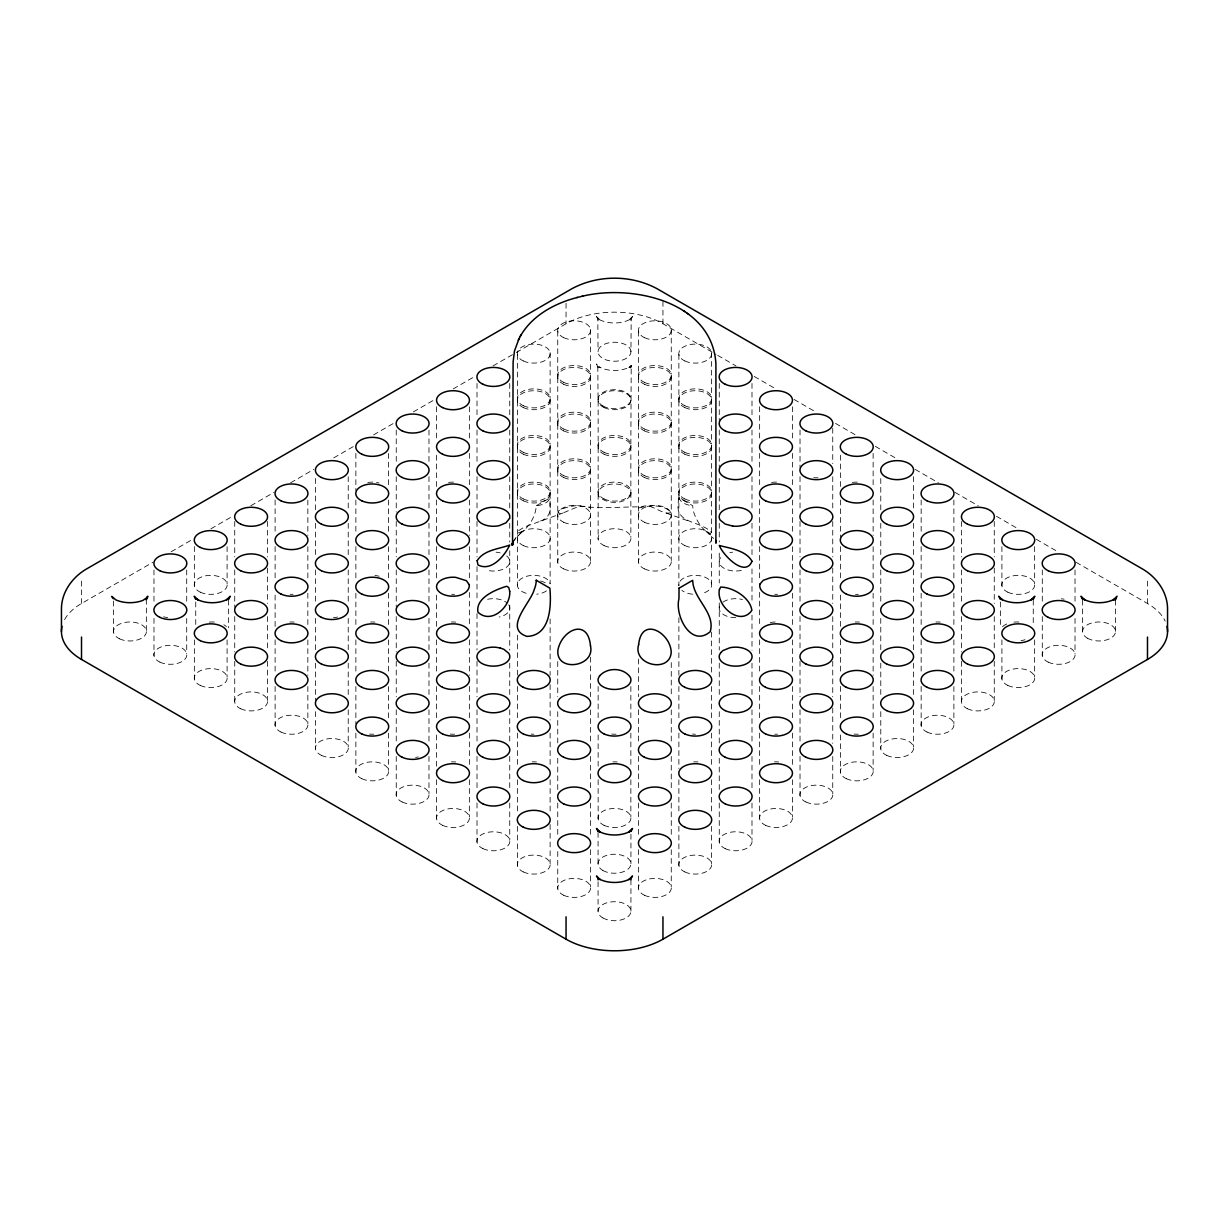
<?xml version="1.0" encoding="UTF-8"?>
<svg xmlns="http://www.w3.org/2000/svg" width="1229" height="1229" viewBox="0 0 1229 1229"><rect width="100%" height="100%" fill="white"/><g stroke="black" fill="none" stroke-linecap="round" stroke-linejoin="round"><path stroke-width="0.75" stroke-dasharray="5 3.75" d="M679.115 497.868C671.894 524.998 698.748 519.237 711.622 532.434L710.224 533.555C702.481 530.436 697.857 522.509 694.784 515.135A35.411 28.897 3.4 0 1 692.772 505.749L679.115 497.868L679.852 499.711A16.438 9.494 0 0 0 692.557 505.749L692.772 505.749M536.305 505.703L549.962 497.945A16.438 9.494 0 0 1 539.516 505.273L536.305 505.703C535.552 517.409 528.347 527.886 518.945 534.569L521.388 532.387L513.983 540.361M638.604 507.946C649.05 505.38 663.168 503.813 671.249 512.416C662.938 516.41 651.723 502.185 641.492 506.855C622.504 506.671 601.319 509.036 581.809 506.256C578.736 503.276 549.271 510.619 560.747 513.645C570.394 510.911 580.165 502.769 590.488 507.946M513.661 541.006L516.011 537.396M522.986 531.251L517.378 533.202L518.776 530.575L524.184 527.087L562.805 513.107M64.615 619.585A68.517 39.558 0 0 1 81.513 603.5L152.872 562.314M171.123 551.775L192.692 539.316M210.942 528.777L232.527 516.318M250.777 505.78L274.006 492.368M290.597 482.797L313.825 469.386M333.735 457.879L353.645 446.388M373.57 434.897L393.48 423.391M413.39 411.899L434.958 399.44M453.209 388.902L474.778 376.458M493.029 365.919L514.613 353.46M516.272 352.508L566.047 323.765A68.517 39.558 0 0 1 662.953 323.765L716.046 354.413M540.56 520.973C547.151 519.237 551.222 512.677 550.039 505.995A35.411 0.983 -88.9 0 1 549.977 497.822M666.179 513.092L688.547 521.019M717.705 355.381L735.971 365.919M754.222 376.458L775.791 388.902M794.042 399.44L815.61 411.899M835.52 423.391L855.43 434.897M875.355 446.388L895.265 457.879M915.175 469.386L938.403 482.797M954.994 492.368L978.223 505.78M996.473 516.318L1018.058 528.777M1036.308 539.316L1057.877 551.775M1076.128 562.314L1147.487 603.5A68.517 39.558 0 0 1 1165.215 621.229M705.922 531.235L713.573 538.44M1147.487 581.117L1147.487 603.5M1115.471 600.136L1115.471 631.476M1082.58 600.136L1082.58 631.476M1075.022 569.949L1075.022 601.657M1075.022 618.433L1075.022 653.874M1042.284 569.918L1042.284 603.485M1042.284 616.543L1042.284 655.702M1034.649 546.644L1034.649 583.929M1034.649 639.879L1034.649 677.179M1033.251 600.136L1033.251 625.945M1001.912 546.598L1001.912 585.772M1001.912 639.848L1001.912 679.007M1000.36 601.98L1000.36 627.789M994.261 521.465L994.261 556.891M994.261 568.09L994.261 603.516M994.261 616.574L994.261 650.141M994.261 661.325L994.261 700.499M961.524 521.434L961.524 556.86M961.524 569.918L961.524 603.485M961.524 616.543L961.524 651.969M961.524 661.294L961.524 702.327M953.888 500.019L953.888 533.586M953.888 546.644L953.888 578.337M953.888 593.254L953.888 626.836M953.888 639.879L953.888 673.446M953.888 686.504L953.888 723.804M921.151 499.973L921.151 533.555M921.151 546.598L921.151 578.306M921.151 593.223L921.151 626.79M921.151 639.848L921.151 673.415M921.151 686.473L921.151 725.632M913.516 476.698L913.516 510.265M913.516 523.324L913.516 556.891M913.516 569.949L913.516 601.657M913.516 618.433L913.516 650.141M913.516 663.199L913.516 696.766M913.516 709.824L913.516 747.109M880.778 478.527L880.778 510.235M880.778 523.293L880.778 556.86M880.778 569.918L880.778 603.485M880.778 618.402L880.778 650.11M880.778 663.168L880.778 696.735M880.778 711.652L880.778 748.953M873.128 453.393L873.128 486.961M873.128 500.019L873.128 535.445M873.128 546.644L873.128 580.211M873.128 593.254L873.128 626.836M873.128 639.879L873.128 675.32M873.128 686.504L873.128 720.071M873.128 733.129L873.128 770.429M840.39 455.222L840.39 486.93M840.39 499.973L840.39 537.273M840.39 546.598L840.39 578.306M840.39 595.097L840.39 626.79M840.39 639.848L840.39 673.415M840.39 686.473L840.39 720.04M840.39 734.957L840.39 772.258M832.755 428.214L832.755 463.64M832.755 476.698L832.755 510.265M832.755 521.465L832.755 556.891M832.755 568.09L832.755 603.516M832.755 616.574L832.755 650.141M832.755 661.325L832.755 696.766M832.755 707.95L832.755 743.391M832.755 756.434L832.755 793.734M800.018 430.042L800.018 467.343M800.018 476.668L800.018 510.235M800.018 521.434L800.018 556.86M800.018 569.918L800.018 603.485M800.018 616.543L800.018 650.11M800.018 661.294L800.018 696.735M800.018 709.778L800.018 743.361M800.018 756.403L800.018 795.578M792.382 406.768L792.382 438.476M792.382 453.393L792.382 485.102M792.382 500.019L792.382 533.586M792.382 546.644L792.382 578.337M792.382 593.254L792.382 626.836M792.382 639.879L792.382 673.446M792.382 686.504L792.382 718.212M792.382 733.129L792.382 766.696M792.382 779.754L792.382 817.055M759.645 406.738L759.645 438.43M759.645 453.363L759.645 486.93M759.645 499.973L759.645 533.555M759.645 546.598L759.645 578.306M759.645 592.378L759.645 626.682M759.645 639.848L759.645 673.415M759.645 686.473L759.645 720.04M759.645 733.098L759.645 766.666M759.645 779.724L759.645 818.883M751.994 383.448L751.994 417.03M751.994 430.073L751.994 463.64M751.994 476.698L751.994 510.265M751.994 523.324L751.994 556.891M751.994 568.935L751.994 601.503M751.994 615.114L751.994 650.187M751.994 663.199L751.994 696.766M751.994 709.824L751.994 743.391M751.994 756.434L751.994 790.017M751.994 803.059L751.994 840.359M719.257 383.417L719.257 420.717M719.257 430.042L719.257 467.343M719.257 478.527L719.257 510.235M719.257 523.293L719.257 541.943M719.257 553.127L719.257 582.961M719.257 602.932L719.257 650.049M719.257 663.168L719.257 696.735M719.257 711.652L719.257 743.361M719.257 758.278L719.257 789.97M719.257 803.029L719.257 842.188M711.622 352.677L711.622 397.443M711.622 399.302L711.622 444.068M711.622 445.927L711.622 490.694M711.622 492.552L711.622 583.929M711.622 632.121L711.622 675.305M711.622 686.504L711.622 720.071M711.622 733.129L711.622 766.696M711.622 779.754L711.622 813.321M711.622 826.38L711.622 863.68M678.884 354.52L678.884 399.271M678.884 401.146L678.884 445.897M678.884 447.755L678.884 492.522M678.884 494.381L678.884 585.772A16.438 9.494 0 0 1 692.25 575.51A16.438 9.494 0 0 1 711.099 582.316A16.438 9.494 0 0 1 701.022 593.745M678.884 617.788L678.884 675.182M678.884 686.473L678.884 720.04M678.884 733.098L678.884 768.524M678.884 779.724L678.884 813.291M678.884 826.349L678.884 865.508M671.249 329.372L671.249 374.138M671.249 375.997L671.249 420.748M671.249 422.622L671.249 467.373M671.249 469.248L671.249 560.624M671.249 662.615L671.249 696.705M671.249 709.824L671.249 741.517M671.249 756.434L671.249 790.017M671.249 803.059L671.249 836.626M671.249 849.685L671.249 886.985M662.953 301.382L662.953 323.765M638.512 331.2L638.512 375.966M638.512 377.825L638.512 422.592M638.512 424.451L638.512 469.217M638.512 471.076L638.512 562.452M638.512 659.036L638.512 696.674M638.512 709.778L638.512 743.361M638.512 756.403L638.512 789.97M638.512 803.029L638.512 836.596M638.512 849.654L638.512 888.813M630.938 351.74A16.438 9.494 0 0 0 606.281 343.505A16.438 9.494 0 0 0 606.281 359.959A16.438 9.494 0 0 0 630.938 351.74L631.199 318.065L630.631 320.569L632.536 316.483L628.879 320.078L630.323 319.248C621.352 324.226 607.648 324.226 598.677 319.248L600.121 320.078L596.464 316.483L598.369 320.569L597.801 318.065L598.062 351.74M630.861 444.068L631.199 365.551L630.631 368.039L632.536 363.953L628.879 367.548L630.323 366.718C621.352 371.711 607.648 371.711 598.677 366.718L600.121 367.548L596.464 363.953L598.369 368.039L597.801 365.551L598.062 399.21M630.861 445.927L630.861 490.694M630.861 492.552L630.861 537.319M630.861 686.504L630.861 718.212M630.861 733.129L630.861 766.696M630.861 779.754L630.861 817.055M630.938 834.245L630.938 863.741M630.938 879.887L630.938 911.211M598.139 401.146L598.139 445.897M598.139 447.755L598.139 492.522M598.139 494.381L598.139 539.147M598.139 686.473L598.139 720.04M598.139 734.957L598.139 766.666M598.139 779.724L598.139 818.883M598.062 832.417L598.062 863.741M598.062 881.731L598.062 911.211M590.488 329.372L590.488 374.138M590.488 375.997L590.488 420.748M590.488 422.622L590.488 467.373M590.488 469.248L590.488 560.624M590.488 657.162L590.488 696.72M590.488 709.824L590.488 743.391M590.488 756.434L590.488 790.017M590.488 803.059L590.488 836.626M590.488 849.685L590.488 886.985M566.047 303.24L566.047 323.765M557.751 331.2L557.751 375.966M557.751 377.825L557.751 422.592M557.751 424.451L557.751 469.217M557.751 471.076L557.751 562.452M557.751 661.525L557.751 696.766M557.751 711.652L557.751 743.361M557.751 758.278L557.751 789.97M557.751 803.029L557.751 836.596M557.751 851.513L557.751 888.813M550.116 352.677L550.116 397.443M550.116 399.302L550.116 444.068M550.116 445.927L550.116 490.694M550.116 492.552L550.116 583.929A16.438 9.494 0 0 0 534.062 575.356A16.438 9.494 0 0 0 517.455 583.56A16.438 9.494 0 0 0 529.638 594.053M550.116 618.909L550.116 675.305M550.116 684.645L550.116 720.071M550.116 733.129L550.116 766.696M550.116 779.754L550.116 813.321M550.116 824.505L550.116 863.68M517.378 354.52L517.378 399.271M517.378 401.146L517.378 445.897M517.378 447.755L517.378 492.522M517.378 494.381L517.378 585.772M517.378 635.132L517.378 677.102M517.378 686.473L517.378 720.04M517.378 733.098L517.378 766.666M517.378 779.724L517.378 813.291M517.378 826.349L517.378 865.508M509.743 383.448L509.743 417.03M509.743 430.073L509.743 461.781M509.743 476.698L509.743 510.265M509.743 523.324L509.743 541.974M509.743 550.715L509.743 584.635M509.743 605.375L509.743 650.141M509.743 663.199L509.743 696.766M509.743 709.824L509.743 741.517M509.743 756.434L509.743 790.017M509.743 803.059L509.743 840.359M477.006 383.417L477.006 416.984M477.006 430.042L477.006 463.61M477.006 476.668L477.006 510.235M477.006 521.434L477.006 556.86M477.006 566.63L477.006 599.86M477.006 613.563L477.006 649.957M477.006 661.294L477.006 696.735M477.006 709.778L477.006 743.361M477.006 756.403L477.006 789.97M477.006 803.029L477.006 842.188M469.355 406.768L469.355 440.335M469.355 453.393L469.355 486.961M469.355 500.019L469.355 535.445M469.355 546.644L469.355 578.337M469.355 592.455L469.355 626.744M469.355 639.879L469.355 675.32M469.355 686.504L469.355 720.071M469.355 733.129L469.355 766.696M469.355 779.754L469.355 817.055M436.618 406.738L436.618 438.43M436.618 455.222L436.618 486.93M436.618 499.973L436.618 533.555M436.618 546.598L436.618 578.306M436.618 595.097L436.618 626.79M436.618 639.848L436.618 673.415M436.618 686.473L436.618 720.04M436.618 734.957L436.618 770.399M436.618 779.724L436.618 818.883M428.982 430.073L428.982 463.64M428.982 476.698L428.982 510.265M428.982 523.324L428.982 556.891M428.982 569.949L428.982 603.516M428.982 618.433L428.982 650.141M428.982 663.199L428.982 696.766M428.982 709.824L428.982 743.391M428.982 756.434L428.982 793.734M396.245 430.042L396.245 463.61M396.245 476.668L396.245 512.109M396.245 521.434L396.245 556.86M396.245 569.918L396.245 607.218M396.245 616.543L396.245 651.969M396.245 661.294L396.245 696.735M396.245 709.778L396.245 743.361M396.245 756.403L396.245 795.578M388.61 453.393L388.61 485.102M388.61 500.019L388.61 533.586M388.61 546.644L388.61 578.337M388.61 593.254L388.61 626.836M388.61 639.879L388.61 673.446M388.61 686.504L388.61 718.212M388.61 733.129L388.61 770.429M355.872 453.363L355.872 490.663M355.872 499.973L355.872 533.555M355.872 546.598L355.872 578.306M355.872 593.223L355.872 626.79M355.872 639.848L355.872 673.415M355.872 686.473L355.872 723.773M355.872 733.098L355.872 772.258M348.222 476.698L348.222 510.265M348.222 523.324L348.222 556.891M348.222 569.949L348.222 601.657M348.222 618.433L348.222 650.141M348.222 663.199L348.222 696.766M348.222 709.824L348.222 747.109M315.484 478.527L315.484 510.235M315.484 523.293L315.484 556.86M315.484 569.918L315.484 603.485M315.484 618.402L315.484 650.11M315.484 663.168L315.484 700.453M315.484 711.652L315.484 748.953M307.849 500.019L307.849 535.445M307.849 546.644L307.849 580.211M307.849 593.254L307.849 626.836M307.849 639.879L307.849 675.32M307.849 686.504L307.849 723.804M275.112 499.973L275.112 533.555M275.112 546.598L275.112 578.306M275.112 595.097L275.112 626.79M275.112 639.848L275.112 673.415M275.112 686.473L275.112 725.632M267.476 521.465L267.476 556.891M267.476 568.09L267.476 603.516M267.476 616.574L267.476 650.141M267.476 661.325L267.476 700.499M234.739 521.434L234.739 556.86M234.739 569.918L234.739 607.218M234.739 616.543L234.739 651.969M234.739 661.294L234.739 702.327M228.64 600.136L228.64 627.789M227.088 546.644L227.088 583.929M227.088 639.879L227.088 677.179M195.749 601.98L195.749 625.945M194.351 546.598L194.351 585.772M194.351 639.848L194.351 679.007M186.716 569.949L186.716 603.516M186.716 618.433L186.716 653.874M153.978 569.918L153.978 603.485M153.978 618.402L153.978 655.702M146.343 599.23L146.343 630.554M113.606 601.058L113.606 632.397M81.513 581.117L81.513 603.5M1025.017 639.694A16.438 9.494 0 0 1 1021.053 640.647M1002.557 626.729A16.438 9.494 0 0 1 1008.579 623.257M1013.94 622.12A16.438 9.494 0 0 1 1019.655 622.12M209.345 622.12A16.438 9.494 0 0 1 215.06 622.12M223.832 624.762A16.438 9.494 0 0 1 226.443 626.729M540.56 580.979A16.438 9.494 0 0 1 547.135 584.113M735.787 617.665A16.438 9.494 0 0 1 720.67 604.238M722.929 602.133A16.438 9.494 0 0 1 742.439 599.522M777.588 734.174A16.438 9.494 0 0 1 774.731 734.189M693.663 761.888A16.438 9.494 0 0 1 697.964 761.98M855.184 622.028A16.438 9.494 0 0 1 859.47 622.104M612.918 761.888A16.438 9.494 0 0 1 617.204 761.98M858.349 734.174A16.438 9.494 0 0 1 854.063 734.082M454.576 734.174A16.438 9.494 0 0 1 450.29 734.082M695.414 734.22A16.438 9.494 0 0 1 692.557 734.082M817.976 477.743A16.438 9.494 0 0 1 813.675 477.666M771.597 482.459A16.438 9.494 0 0 1 778.71 482.244M774.424 761.888A16.438 9.494 0 0 1 778.71 761.98M289.89 622.028A16.438 9.494 0 0 1 294.192 622.104M337.622 617.05A16.438 9.494 0 0 1 333.443 617.619M533.908 734.22A16.438 9.494 0 0 1 531.036 734.082M451.412 761.888A16.438 9.494 0 0 1 455.698 761.98M770.245 622.581A16.438 9.494 0 0 1 778.71 622.104M373.816 734.174A16.438 9.494 0 0 1 369.53 734.082M616.082 734.174A16.438 9.494 0 0 1 611.796 734.082M532.157 761.888A16.438 9.494 0 0 1 536.443 761.98M508.775 604.837A16.438 9.494 0 0 1 499.143 617.05M487.606 599.276A16.438 9.494 0 0 1 506.747 602.64M451.412 622.028A16.438 9.494 0 0 1 455.698 622.104M852.358 482.459A16.438 9.494 0 0 1 859.47 482.244M741.394 570.425A16.438 9.494 0 0 1 723.604 568.013A16.438 9.494 0 0 1 720.67 557.613M729.857 552.651A16.438 9.494 0 0 1 732.622 552.205M506.747 556.015A16.438 9.494 0 0 1 506.071 567.568A16.438 9.494 0 0 1 486.561 570.179M496.07 552.174A16.438 9.494 0 0 1 500.172 552.896M454.576 594.298A16.438 9.494 0 0 1 451.704 594.314M692.557 594.221A16.438 9.494 0 0 1 681.865 590.366M546.444 590.888A16.438 9.494 0 0 1 536.75 594.191M418.382 756.926A16.438 9.494 0 0 1 415.617 757.371M374.937 575.479A16.438 9.494 0 0 1 379.039 576.217M367.824 482.459A16.438 9.494 0 0 1 379.039 482.966M777.588 594.298A16.438 9.494 0 0 1 774.731 594.314M935.93 622.028A16.438 9.494 0 0 1 940.216 622.104M167.651 617.526A16.438 9.494 0 0 1 163.534 616.804M370.651 622.028A16.438 9.494 0 0 1 374.937 622.104M293.07 594.298A16.438 9.494 0 0 1 290.198 594.314M858.349 594.298A16.438 9.494 0 0 1 855.476 594.314M448.585 482.459A16.438 9.494 0 0 1 455.698 482.244M1061.349 598.8A16.438 9.494 0 0 1 1064.13 599.214M630.723 495.026C624.547 504.889 607.049 504.136 599.107 496.793A16.438 9.494 0 0 1 612.918 484.026A16.438 9.494 0 0 1 630.723 495.026M602.871 405.923A16.438 9.494 0 0 0 630.385 401.668A16.438 9.494 0 0 0 610.245 390.039A16.438 9.494 0 0 0 602.871 405.923M119.52 638.803A16.438 9.494 0 0 0 146.19 633.043A16.438 9.494 0 0 0 124.206 622.581A16.438 9.494 0 0 0 119.52 638.803M1087.404 638.189A16.438 9.494 0 0 0 1114.918 633.934A16.438 9.494 0 0 0 1094.778 622.304A16.438 9.494 0 0 0 1087.404 638.189M602.871 917.925A16.438 9.494 0 0 0 630.385 913.669A16.438 9.494 0 0 0 610.245 902.04A16.438 9.494 0 0 0 602.871 917.925M602.871 870.455A16.438 9.494 0 0 0 630.385 866.199A16.438 9.494 0 0 0 610.245 854.57A16.438 9.494 0 0 0 602.871 870.455M1007.826 685.429A16.438 9.494 0 0 0 1034.495 679.652A16.438 9.494 0 0 0 1012.496 669.206A16.438 9.494 0 0 0 1007.826 685.429M442.532 825.304A16.438 9.494 0 0 0 469.217 819.528A16.438 9.494 0 0 0 447.218 809.081A16.438 9.494 0 0 0 442.532 825.304M967.438 708.734A16.438 9.494 0 0 0 994.123 702.973A16.438 9.494 0 0 0 972.124 692.511A16.438 9.494 0 0 0 967.438 708.734M1048.199 662.124A16.438 9.494 0 0 0 1074.868 656.347A16.438 9.494 0 0 0 1052.884 645.901A16.438 9.494 0 0 0 1048.199 662.124M886.693 755.359A16.438 9.494 0 0 0 913.362 749.598A16.438 9.494 0 0 0 891.378 739.136A16.438 9.494 0 0 0 886.693 755.359M523.293 871.914A16.438 9.494 0 0 0 549.962 866.153A16.438 9.494 0 0 0 527.978 855.707A16.438 9.494 0 0 0 523.293 871.914M684.799 545.553A16.438 9.494 0 0 0 711.483 539.792A16.438 9.494 0 0 0 689.484 529.33A16.438 9.494 0 0 0 684.799 545.553M765.559 825.304A16.438 9.494 0 0 0 792.229 819.528A16.438 9.494 0 0 0 770.245 809.081A16.438 9.494 0 0 0 765.559 825.304M725.187 848.609A16.438 9.494 0 0 0 751.856 842.833A16.438 9.494 0 0 0 729.857 832.386A16.438 9.494 0 0 0 725.187 848.609M684.799 871.914A16.438 9.494 0 0 0 711.483 866.153A16.438 9.494 0 0 0 689.484 855.707A16.438 9.494 0 0 0 684.799 871.914M563.665 568.873A16.438 9.494 0 0 0 590.35 563.097A16.438 9.494 0 0 0 568.351 552.651A16.438 9.494 0 0 0 563.665 568.873M523.293 405.693A16.438 9.494 0 0 0 549.962 399.917A16.438 9.494 0 0 0 527.978 389.47A16.438 9.494 0 0 0 523.293 405.693M563.665 475.623A16.438 9.494 0 0 0 590.35 469.862A16.438 9.494 0 0 0 568.351 459.4A16.438 9.494 0 0 0 563.665 475.623M644.426 428.998A16.438 9.494 0 0 0 671.095 423.237A16.438 9.494 0 0 0 649.112 412.775A16.438 9.494 0 0 0 644.426 428.998M684.799 498.928A16.438 9.494 0 0 0 711.483 493.167A16.438 9.494 0 0 0 689.484 482.72A16.438 9.494 0 0 0 684.799 498.928M482.92 848.609A16.438 9.494 0 0 0 509.589 842.833A16.438 9.494 0 0 0 487.606 832.386A16.438 9.494 0 0 0 482.92 848.609M644.426 568.873A16.438 9.494 0 0 0 671.095 563.097A16.438 9.494 0 0 0 649.112 552.651A16.438 9.494 0 0 0 644.426 568.873M361.787 778.679A16.438 9.494 0 0 0 388.456 772.903A16.438 9.494 0 0 0 366.472 762.456A16.438 9.494 0 0 0 361.787 778.679M523.293 498.928A16.438 9.494 0 0 0 549.962 493.167A16.438 9.494 0 0 0 527.978 482.72A16.438 9.494 0 0 0 523.293 498.928M604.053 452.318A16.438 9.494 0 0 0 630.723 446.542A16.438 9.494 0 0 0 608.724 436.095A16.438 9.494 0 0 0 604.053 452.318M684.799 405.693A16.438 9.494 0 0 0 711.483 399.917A16.438 9.494 0 0 0 689.484 389.47A16.438 9.494 0 0 0 684.799 405.693M523.293 545.553A16.438 9.494 0 0 0 549.962 539.792A16.438 9.494 0 0 0 527.978 529.33A16.438 9.494 0 0 0 523.293 545.553M159.893 662.124A16.438 9.494 0 0 0 186.578 656.347A16.438 9.494 0 0 0 164.578 645.901A16.438 9.494 0 0 0 159.893 662.124M563.665 428.998A16.438 9.494 0 0 0 590.35 423.237A16.438 9.494 0 0 0 568.351 412.775A16.438 9.494 0 0 0 563.665 428.998M644.426 382.373A16.438 9.494 0 0 0 671.095 376.612A16.438 9.494 0 0 0 649.112 366.15A16.438 9.494 0 0 0 644.426 382.373M604.053 498.928A16.438 9.494 0 0 0 630.723 493.167A16.438 9.494 0 0 0 608.724 482.72A16.438 9.494 0 0 0 604.053 498.928M684.799 452.318A16.438 9.494 0 0 0 711.483 446.542A16.438 9.494 0 0 0 689.484 436.095A16.438 9.494 0 0 0 684.799 452.318M402.16 801.984A16.438 9.494 0 0 0 428.829 796.223A16.438 9.494 0 0 0 406.845 785.761A16.438 9.494 0 0 0 402.16 801.984M644.426 895.234A16.438 9.494 0 0 0 671.095 889.458A16.438 9.494 0 0 0 649.112 879.012A16.438 9.494 0 0 0 644.426 895.234M240.654 708.734A16.438 9.494 0 0 0 267.323 702.973A16.438 9.494 0 0 0 245.339 692.511A16.438 9.494 0 0 0 240.654 708.734M644.426 475.623A16.438 9.494 0 0 0 671.095 469.862A16.438 9.494 0 0 0 649.112 459.4A16.438 9.494 0 0 0 644.426 475.623M523.293 452.318A16.438 9.494 0 0 0 549.962 446.542A16.438 9.494 0 0 0 527.978 436.095A16.438 9.494 0 0 0 523.293 452.318M563.665 382.373A16.438 9.494 0 0 0 590.35 376.612A16.438 9.494 0 0 0 568.351 366.15A16.438 9.494 0 0 0 563.665 382.373M200.281 685.429A16.438 9.494 0 0 0 226.95 679.652A16.438 9.494 0 0 0 204.951 669.206A16.438 9.494 0 0 0 200.281 685.429M1007.826 592.178A16.438 9.494 0 0 0 1034.495 586.417A16.438 9.494 0 0 0 1012.496 575.955A16.438 9.494 0 0 0 1007.826 592.178M846.305 778.679A16.438 9.494 0 0 0 872.989 772.903A16.438 9.494 0 0 0 850.99 762.456A16.438 9.494 0 0 0 846.305 778.679M805.932 801.984A16.438 9.494 0 0 0 832.601 796.223A16.438 9.494 0 0 0 810.618 785.761A16.438 9.494 0 0 0 805.932 801.984M563.665 522.248A16.438 9.494 0 0 0 590.35 516.472A16.438 9.494 0 0 0 568.351 506.025A16.438 9.494 0 0 0 563.665 522.248M281.026 732.054A16.438 9.494 0 0 0 307.711 726.278A16.438 9.494 0 0 0 285.712 715.831A16.438 9.494 0 0 0 281.026 732.054M200.281 592.178A16.438 9.494 0 0 0 226.95 586.417A16.438 9.494 0 0 0 204.951 575.955A16.438 9.494 0 0 0 200.281 592.178M604.053 545.553A16.438 9.494 0 0 0 630.723 539.792A16.438 9.494 0 0 0 608.724 529.33A16.438 9.494 0 0 0 604.053 545.553M321.399 755.359A16.438 9.494 0 0 0 348.084 749.598A16.438 9.494 0 0 0 326.084 739.136A16.438 9.494 0 0 0 321.399 755.359M684.799 454.177A16.438 9.494 0 0 0 711.483 448.401A16.438 9.494 0 0 0 689.484 437.954A16.438 9.494 0 0 0 684.799 454.177M644.426 477.482A16.438 9.494 0 0 0 671.095 471.721A16.438 9.494 0 0 0 649.112 461.259A16.438 9.494 0 0 0 644.426 477.482M563.665 477.482A16.438 9.494 0 0 0 590.35 471.721A16.438 9.494 0 0 0 568.351 461.259A16.438 9.494 0 0 0 563.665 477.482M523.293 360.927A16.438 9.494 0 0 0 549.962 355.166A16.438 9.494 0 0 0 527.978 344.704A16.438 9.494 0 0 0 523.293 360.927M523.293 454.177A16.438 9.494 0 0 0 549.962 448.401A16.438 9.494 0 0 0 527.978 437.954A16.438 9.494 0 0 0 523.293 454.177M684.799 500.802A16.438 9.494 0 0 0 711.483 495.026A16.438 9.494 0 0 0 689.484 484.579A16.438 9.494 0 0 0 684.799 500.802M644.426 337.622A16.438 9.494 0 0 0 671.095 331.845A16.438 9.494 0 0 0 649.112 321.399A16.438 9.494 0 0 0 644.426 337.622M604.053 407.552A16.438 9.494 0 0 0 630.723 401.791A16.438 9.494 0 0 0 608.724 391.329A16.438 9.494 0 0 0 604.053 407.552M684.799 360.927A16.438 9.494 0 0 0 711.483 355.166A16.438 9.494 0 0 0 689.484 344.704A16.438 9.494 0 0 0 684.799 360.927M563.665 430.872A16.438 9.494 0 0 0 590.35 425.096A16.438 9.494 0 0 0 568.351 414.649A16.438 9.494 0 0 0 563.665 430.872M523.293 500.802A16.438 9.494 0 0 0 549.962 495.026A16.438 9.494 0 0 0 527.978 484.579A16.438 9.494 0 0 0 523.293 500.802M604.053 454.177A16.438 9.494 0 0 0 630.723 448.401A16.438 9.494 0 0 0 608.724 437.954A16.438 9.494 0 0 0 604.053 454.177M684.799 407.552A16.438 9.494 0 0 0 711.483 401.791A16.438 9.494 0 0 0 689.484 391.329A16.438 9.494 0 0 0 684.799 407.552M644.426 430.872A16.438 9.494 0 0 0 671.095 425.096A16.438 9.494 0 0 0 649.112 414.649A16.438 9.494 0 0 0 644.426 430.872M523.293 407.552A16.438 9.494 0 0 0 549.962 401.791A16.438 9.494 0 0 0 527.978 391.329A16.438 9.494 0 0 0 523.293 407.552M563.665 337.622A16.438 9.494 0 0 0 590.35 331.845A16.438 9.494 0 0 0 568.351 321.399A16.438 9.494 0 0 0 563.665 337.622M563.665 384.247A16.438 9.494 0 0 0 590.35 378.471A16.438 9.494 0 0 0 568.351 368.024A16.438 9.494 0 0 0 563.665 384.247M644.426 384.247A16.438 9.494 0 0 0 671.095 378.471A16.438 9.494 0 0 0 649.112 368.024A16.438 9.494 0 0 0 644.426 384.247M927.065 732.054A16.438 9.494 0 0 0 953.735 726.278A16.438 9.494 0 0 0 931.751 715.831A16.438 9.494 0 0 0 927.065 732.054M604.053 825.304A16.438 9.494 0 0 0 630.723 819.528A16.438 9.494 0 0 0 608.724 809.081A16.438 9.494 0 0 0 604.053 825.304M644.426 522.248A16.438 9.494 0 0 0 671.095 516.472A16.438 9.494 0 0 0 649.112 506.025A16.438 9.494 0 0 0 644.426 522.248M563.665 895.234A16.438 9.494 0 0 0 590.35 889.458A16.438 9.494 0 0 0 568.351 879.012A16.438 9.494 0 0 0 563.665 895.234"/><path stroke-width="1.5" d="M146.343 599.23L146.405 598.047M630.938 879.887L631.015 878.72M679.022 588.199L692.695 580.303C692.956 599.03 715.785 612.549 710.224 631.675C691.19 648.021 674.598 615.867 678.961 598.707A35.411 0.983 -88.9 0 0 679.022 588.199L679.038 588.061M228.702 598.969L228.901 597.816M631.015 831.234L631.199 830.082M1033.312 598.969L1033.497 597.816M1115.533 598.969L1115.732 597.816L1115.149 600.305L1117.053 596.219L1113.397 599.813L1114.841 598.984C1105.885 603.977 1092.166 603.977 1083.21 598.984L1084.654 599.813L1080.998 596.219L1082.595 599.214M513.261 541.467L512.232 545.2L513.338 541.513L512.554 545.154L513.092 362.063L514.49 350.88L519.13 338.467M146.435 599.399L147.726 596.173L145.852 599.721M228.625 599.214L230.238 596.219L226.566 599.813L228.026 598.984C219.054 603.977 205.335 603.977 196.379 598.984L197.823 599.813L194.167 596.219L195.764 599.214M630.938 831.48L632.536 828.484L628.879 832.079L630.323 831.25C621.352 836.242 607.648 836.242 598.677 831.25L600.121 832.079L596.464 828.484L598.062 831.48M1033.236 599.214L1034.833 596.219L1031.177 599.813L1032.621 598.984C1023.665 603.977 1009.946 603.977 1000.974 598.984L1002.434 599.813L998.762 596.219L1000.375 599.214M520.082 336.669C531.85 315.53 554.771 303.24 577.492 297.403M513.461 541.374L511.694 544.693L513 542.235M518.254 340.126L520.958 335.025M631.353 877.89L632.536 875.954L628.879 879.549L630.323 878.735C621.352 883.712 607.648 883.712 598.677 878.735L600.121 879.549L596.464 875.954L597.647 877.89M146.359 598.769L147.664 597.094L142.979 600.366C134.698 603.623 123.668 603.47 115.756 599.829L111.762 596.372L113.36 598.738M62.034 626.314A68.517 39.558 0 0 0 81.513 659.451L566.047 939.186A68.517 39.558 0 0 0 662.953 939.186L1147.487 659.451A68.517 39.558 0 0 0 1166.966 626.314M582.024 296.312C632.213 283.899 712.267 301.643 715.908 363.784L715.908 542.819M576.708 297.587L582.7 296.158M536.228 580.257L549.885 588.153C551.422 605.651 550.638 635.7 526.934 636.392C503.014 628.526 530.713 602.963 534.216 589.567A35.411 28.897 3.4 0 0 536.228 580.257L536.443 580.257M683.508 310.768L684.691 311.582M687.318 313.349L688.578 314.194M1082.334 597.816L1082.519 598.969M1000.099 597.816L1000.298 598.969M597.801 830.082L597.985 831.234M195.503 597.816L195.688 598.969M597.985 878.72L598.062 879.887M715.862 540.437L716 543.034M1167.55 631.476L1167.55 609.092C1167.611 591.902 1156.228 576.616 1141.618 568.474L657.469 288.938C631.322 274.605 597.678 274.605 571.531 288.938L87.382 568.474C72.772 576.616 61.389 591.902 61.45 609.092L61.45 631.476M1147.487 637.068L1147.487 659.451M662.953 916.803L662.953 939.186M566.047 916.803L566.047 939.186M81.513 637.068L81.513 659.451M638.65 644.564C632.351 665.427 670.281 673.584 671.218 652C670.419 632.843 641.538 615.698 638.65 644.564M590.488 645.855C595.42 667.239 555.646 672.57 557.905 650.141C561.515 630.108 587.846 617.219 590.488 645.855M509.712 591.349C511.049 606.65 491.216 624.808 477.973 612.211C475.362 597.924 495.41 589.597 506.747 586.264L508.775 587.57L509.712 591.349M719.411 589.567C715.877 605.897 740.15 626.944 751.856 610.414C750.182 597.355 732.668 587.139 720.67 587.078L719.411 589.567M469.355 584.835C469.724 590.703 463.794 594.39 458.755 595.604A16.438 9.494 0 0 1 436.618 587.631A16.438 9.494 0 0 1 455.698 577.353L466.375 580.702L469.355 584.835M759.783 584.236C758.723 591.487 767.173 595.696 773.302 596.08A16.438 9.494 0 0 0 792.382 585.803A16.438 9.494 0 0 0 770.245 577.83L763.317 580.272L759.783 584.236M477.144 560.67L477.973 564.91C491.185 572.053 504.673 555.861 509.743 545.062C498.713 549.102 483.965 549.87 477.144 560.67M751.994 561.269C745.173 578.029 723.067 555.278 719.288 545.476C729.55 548.257 745.988 550.254 751.994 561.269M599.537 675.996L598.277 678.408A16.438 9.494 0 0 0 616.082 689.408A16.438 9.494 0 0 0 629.893 676.626C622.765 667.378 607.126 667.255 599.537 675.996M720.67 652.707L719.411 655.088A16.438 9.494 0 0 0 735.787 666.149A16.438 9.494 0 0 0 751.795 654.919A16.438 9.494 0 0 0 729.857 647.76L722.929 650.571L720.67 652.707M509.589 518.346L506.071 522.771L499.143 525.674A16.438 9.494 0 0 1 477.205 518.515A16.438 9.494 0 0 1 493.213 507.285A16.438 9.494 0 0 1 509.589 518.346M500.172 648.006L496.07 647.284A16.438 9.494 0 0 0 476.929 656.747A16.438 9.494 0 0 0 496.378 665.98A16.438 9.494 0 0 0 508.775 653.321L503.813 649.281L500.172 648.006M732.93 526.15L725.187 524.061L720.225 520.113A16.438 9.494 0 0 1 732.622 507.439A16.438 9.494 0 0 1 752.071 516.687A16.438 9.494 0 0 1 732.93 526.15M967.438 617.357A16.438 9.494 0 0 0 994.123 611.581A16.438 9.494 0 0 0 972.124 601.135A16.438 9.494 0 0 0 967.438 617.357M1048.199 570.732A16.438 9.494 0 0 0 1074.868 564.971A16.438 9.494 0 0 0 1052.884 554.509A16.438 9.494 0 0 0 1048.199 570.732M765.559 407.552A16.438 9.494 0 0 0 792.229 401.791A16.438 9.494 0 0 0 770.245 391.329A16.438 9.494 0 0 0 765.559 407.552M927.065 547.427A16.438 9.494 0 0 0 953.735 541.651A16.438 9.494 0 0 0 931.751 531.205A16.438 9.494 0 0 0 927.065 547.427M684.799 780.538A16.438 9.494 0 0 0 711.483 774.777A16.438 9.494 0 0 0 689.484 764.315A16.438 9.494 0 0 0 684.799 780.538M644.426 803.843A16.438 9.494 0 0 0 671.095 798.082A16.438 9.494 0 0 0 649.112 787.635A16.438 9.494 0 0 0 644.426 803.843M886.693 663.983A16.438 9.494 0 0 0 913.362 658.206A16.438 9.494 0 0 0 891.378 647.76A16.438 9.494 0 0 0 886.693 663.983M1007.826 640.662A16.438 9.494 0 0 0 1034.495 634.901A16.438 9.494 0 0 0 1012.496 624.455A16.438 9.494 0 0 0 1007.826 640.662M805.932 570.732A16.438 9.494 0 0 0 832.601 564.971A16.438 9.494 0 0 0 810.618 554.509A16.438 9.494 0 0 0 805.932 570.732M644.426 757.233A16.438 9.494 0 0 0 671.095 751.457A16.438 9.494 0 0 0 649.112 741.01A16.438 9.494 0 0 0 644.426 757.233M604.053 780.538A16.438 9.494 0 0 0 630.723 774.777A16.438 9.494 0 0 0 608.724 764.315A16.438 9.494 0 0 0 604.053 780.538M563.665 803.843A16.438 9.494 0 0 0 590.35 798.082A16.438 9.494 0 0 0 568.351 787.635A16.438 9.494 0 0 0 563.665 803.843M604.053 733.913A16.438 9.494 0 0 0 630.723 728.152A16.438 9.494 0 0 0 608.724 717.69A16.438 9.494 0 0 0 604.053 733.913M563.665 757.233A16.438 9.494 0 0 0 590.35 751.457A16.438 9.494 0 0 0 568.351 741.01A16.438 9.494 0 0 0 563.665 757.233M927.065 640.662A16.438 9.494 0 0 0 953.735 634.901A16.438 9.494 0 0 0 931.751 624.455A16.438 9.494 0 0 0 927.065 640.662M846.305 687.288A16.438 9.494 0 0 0 872.989 681.527A16.438 9.494 0 0 0 850.99 671.065A16.438 9.494 0 0 0 846.305 687.288M805.932 710.608A16.438 9.494 0 0 0 832.601 704.832A16.438 9.494 0 0 0 810.618 694.385A16.438 9.494 0 0 0 805.932 710.608M402.16 477.482A16.438 9.494 0 0 0 428.829 471.721A16.438 9.494 0 0 0 406.845 461.259A16.438 9.494 0 0 0 402.16 477.482M765.559 733.913A16.438 9.494 0 0 0 792.229 728.152A16.438 9.494 0 0 0 770.245 717.69A16.438 9.494 0 0 0 765.559 733.913M725.187 757.233A16.438 9.494 0 0 0 751.856 751.457A16.438 9.494 0 0 0 729.857 741.01A16.438 9.494 0 0 0 725.187 757.233M402.16 524.107A16.438 9.494 0 0 0 428.829 518.346A16.438 9.494 0 0 0 406.845 507.884A16.438 9.494 0 0 0 402.16 524.107M361.787 547.427A16.438 9.494 0 0 0 388.456 541.651A16.438 9.494 0 0 0 366.472 531.205A16.438 9.494 0 0 0 361.787 547.427M644.426 850.468A16.438 9.494 0 0 0 671.095 844.707A16.438 9.494 0 0 0 649.112 834.245A16.438 9.494 0 0 0 644.426 850.468M281.026 687.288A16.438 9.494 0 0 0 307.711 681.527A16.438 9.494 0 0 0 285.712 671.065A16.438 9.494 0 0 0 281.026 687.288M482.92 477.482A16.438 9.494 0 0 0 509.589 471.721A16.438 9.494 0 0 0 487.606 461.259A16.438 9.494 0 0 0 482.92 477.482M967.438 524.107A16.438 9.494 0 0 0 994.123 518.346A16.438 9.494 0 0 0 972.124 507.884A16.438 9.494 0 0 0 967.438 524.107M846.305 594.053A16.438 9.494 0 0 0 872.989 588.276A16.438 9.494 0 0 0 850.99 577.83A16.438 9.494 0 0 0 846.305 594.053M886.693 524.107A16.438 9.494 0 0 0 913.362 518.346A16.438 9.494 0 0 0 891.378 507.884A16.438 9.494 0 0 0 886.693 524.107M442.532 780.538A16.438 9.494 0 0 0 469.217 774.777A16.438 9.494 0 0 0 447.218 764.315A16.438 9.494 0 0 0 442.532 780.538M361.787 500.802A16.438 9.494 0 0 0 388.456 495.026A16.438 9.494 0 0 0 366.472 484.579A16.438 9.494 0 0 0 361.787 500.802M159.893 570.732A16.438 9.494 0 0 0 186.578 564.971A16.438 9.494 0 0 0 164.578 554.509A16.438 9.494 0 0 0 159.893 570.732M200.281 547.427A16.438 9.494 0 0 0 226.95 541.651A16.438 9.494 0 0 0 204.951 531.205A16.438 9.494 0 0 0 200.281 547.427M240.654 524.107A16.438 9.494 0 0 0 267.323 518.346A16.438 9.494 0 0 0 245.339 507.884A16.438 9.494 0 0 0 240.654 524.107M281.026 594.053A16.438 9.494 0 0 0 307.711 588.276A16.438 9.494 0 0 0 285.712 577.83A16.438 9.494 0 0 0 281.026 594.053M321.399 710.608A16.438 9.494 0 0 0 348.084 704.832A16.438 9.494 0 0 0 326.084 694.385A16.438 9.494 0 0 0 321.399 710.608M725.187 477.482A16.438 9.494 0 0 0 751.856 471.721A16.438 9.494 0 0 0 729.857 461.259A16.438 9.494 0 0 0 725.187 477.482M482.92 384.247A16.438 9.494 0 0 0 509.589 378.471A16.438 9.494 0 0 0 487.606 368.024A16.438 9.494 0 0 0 482.92 384.247M442.532 407.552A16.438 9.494 0 0 0 469.217 401.791A16.438 9.494 0 0 0 447.218 391.329A16.438 9.494 0 0 0 442.532 407.552M321.399 663.983A16.438 9.494 0 0 0 348.084 658.206A16.438 9.494 0 0 0 326.084 647.76A16.438 9.494 0 0 0 321.399 663.983M402.16 617.357A16.438 9.494 0 0 0 428.829 611.581A16.438 9.494 0 0 0 406.845 601.135A16.438 9.494 0 0 0 402.16 617.357M805.932 477.482A16.438 9.494 0 0 0 832.601 471.721A16.438 9.494 0 0 0 810.618 461.259A16.438 9.494 0 0 0 805.932 477.482M200.281 640.662A16.438 9.494 0 0 0 226.95 634.901A16.438 9.494 0 0 0 204.951 624.455A16.438 9.494 0 0 0 200.281 640.662M482.92 430.872A16.438 9.494 0 0 0 509.589 425.096A16.438 9.494 0 0 0 487.606 414.649A16.438 9.494 0 0 0 482.92 430.872M361.787 687.288A16.438 9.494 0 0 0 388.456 681.527A16.438 9.494 0 0 0 366.472 671.065A16.438 9.494 0 0 0 361.787 687.288M361.787 733.913A16.438 9.494 0 0 0 388.456 728.152A16.438 9.494 0 0 0 366.472 717.69A16.438 9.494 0 0 0 361.787 733.913M765.559 500.802A16.438 9.494 0 0 0 792.229 495.026A16.438 9.494 0 0 0 770.245 484.579A16.438 9.494 0 0 0 765.559 500.802M321.399 524.107A16.438 9.494 0 0 0 348.084 518.346A16.438 9.494 0 0 0 326.084 507.884A16.438 9.494 0 0 0 321.399 524.107M240.654 570.732A16.438 9.494 0 0 0 267.323 564.971A16.438 9.494 0 0 0 245.339 554.509A16.438 9.494 0 0 0 240.654 570.732M361.787 640.662A16.438 9.494 0 0 0 388.456 634.901A16.438 9.494 0 0 0 366.472 624.455A16.438 9.494 0 0 0 361.787 640.662M805.932 430.872A16.438 9.494 0 0 0 832.601 425.096A16.438 9.494 0 0 0 810.618 414.649A16.438 9.494 0 0 0 805.932 430.872M765.559 454.177A16.438 9.494 0 0 0 792.229 448.401A16.438 9.494 0 0 0 770.245 437.954A16.438 9.494 0 0 0 765.559 454.177M442.532 640.662A16.438 9.494 0 0 0 469.217 634.901A16.438 9.494 0 0 0 447.218 624.455A16.438 9.494 0 0 0 442.532 640.662M402.16 663.983A16.438 9.494 0 0 0 428.829 658.206A16.438 9.494 0 0 0 406.845 647.76A16.438 9.494 0 0 0 402.16 663.983M967.438 663.983A16.438 9.494 0 0 0 994.123 658.206A16.438 9.494 0 0 0 972.124 647.76A16.438 9.494 0 0 0 967.438 663.983M1048.199 617.357A16.438 9.494 0 0 0 1074.868 611.581A16.438 9.494 0 0 0 1052.884 601.135A16.438 9.494 0 0 0 1048.199 617.357M886.693 710.608A16.438 9.494 0 0 0 913.362 704.832A16.438 9.494 0 0 0 891.378 694.385A16.438 9.494 0 0 0 886.693 710.608M765.559 687.288A16.438 9.494 0 0 0 792.229 681.527A16.438 9.494 0 0 0 770.245 671.065A16.438 9.494 0 0 0 765.559 687.288M725.187 710.608A16.438 9.494 0 0 0 751.856 704.832A16.438 9.494 0 0 0 729.857 694.385A16.438 9.494 0 0 0 725.187 710.608M523.293 780.538A16.438 9.494 0 0 0 549.962 774.777A16.438 9.494 0 0 0 527.978 764.315A16.438 9.494 0 0 0 523.293 780.538M281.026 500.802A16.438 9.494 0 0 0 307.711 495.026A16.438 9.494 0 0 0 285.712 484.579A16.438 9.494 0 0 0 281.026 500.802M765.559 640.662A16.438 9.494 0 0 0 792.229 634.901A16.438 9.494 0 0 0 770.245 624.455A16.438 9.494 0 0 0 765.559 640.662M846.305 640.662A16.438 9.494 0 0 0 872.989 634.901A16.438 9.494 0 0 0 850.99 624.455A16.438 9.494 0 0 0 846.305 640.662M563.665 850.468A16.438 9.494 0 0 0 590.35 844.707A16.438 9.494 0 0 0 568.351 834.245A16.438 9.494 0 0 0 563.665 850.468M523.293 827.163A16.438 9.494 0 0 0 549.962 821.387A16.438 9.494 0 0 0 527.978 810.94A16.438 9.494 0 0 0 523.293 827.163M684.799 687.288A16.438 9.494 0 0 0 711.483 681.527A16.438 9.494 0 0 0 689.484 671.065A16.438 9.494 0 0 0 684.799 687.288M644.426 710.608A16.438 9.494 0 0 0 671.095 704.832A16.438 9.494 0 0 0 649.112 694.385A16.438 9.494 0 0 0 644.426 710.608M927.065 687.288A16.438 9.494 0 0 0 953.735 681.527A16.438 9.494 0 0 0 931.751 671.065A16.438 9.494 0 0 0 927.065 687.288M321.399 477.482A16.438 9.494 0 0 0 348.084 471.721A16.438 9.494 0 0 0 326.084 461.259A16.438 9.494 0 0 0 321.399 477.482M523.293 687.288A16.438 9.494 0 0 0 549.962 681.527A16.438 9.494 0 0 0 527.978 671.065A16.438 9.494 0 0 0 523.293 687.288M482.92 710.608A16.438 9.494 0 0 0 509.589 704.832A16.438 9.494 0 0 0 487.606 694.385A16.438 9.494 0 0 0 482.92 710.608M442.532 733.913A16.438 9.494 0 0 0 469.217 728.152A16.438 9.494 0 0 0 447.218 717.69A16.438 9.494 0 0 0 442.532 733.913M846.305 733.913A16.438 9.494 0 0 0 872.989 728.152A16.438 9.494 0 0 0 850.99 717.69A16.438 9.494 0 0 0 846.305 733.913M805.932 757.233A16.438 9.494 0 0 0 832.601 751.457A16.438 9.494 0 0 0 810.618 741.01A16.438 9.494 0 0 0 805.932 757.233M281.026 547.427A16.438 9.494 0 0 0 307.711 541.651A16.438 9.494 0 0 0 285.712 531.205A16.438 9.494 0 0 0 281.026 547.427M442.532 454.177A16.438 9.494 0 0 0 469.217 448.401A16.438 9.494 0 0 0 447.218 437.954A16.438 9.494 0 0 0 442.532 454.177M805.932 617.357A16.438 9.494 0 0 0 832.601 611.581A16.438 9.494 0 0 0 810.618 601.135A16.438 9.494 0 0 0 805.932 617.357M402.16 757.233A16.438 9.494 0 0 0 428.829 751.457A16.438 9.494 0 0 0 406.845 741.01A16.438 9.494 0 0 0 402.16 757.233M805.932 524.107A16.438 9.494 0 0 0 832.601 518.346A16.438 9.494 0 0 0 810.618 507.884A16.438 9.494 0 0 0 805.932 524.107M846.305 500.802A16.438 9.494 0 0 0 872.989 495.026A16.438 9.494 0 0 0 850.99 484.579A16.438 9.494 0 0 0 846.305 500.802M886.693 477.482A16.438 9.494 0 0 0 913.362 471.721A16.438 9.494 0 0 0 891.378 461.259A16.438 9.494 0 0 0 886.693 477.482M765.559 547.427A16.438 9.494 0 0 0 792.229 541.651A16.438 9.494 0 0 0 770.245 531.205A16.438 9.494 0 0 0 765.559 547.427M846.305 547.427A16.438 9.494 0 0 0 872.989 541.651A16.438 9.494 0 0 0 850.99 531.205A16.438 9.494 0 0 0 846.305 547.427M927.065 500.802A16.438 9.494 0 0 0 953.735 495.026A16.438 9.494 0 0 0 931.751 484.579A16.438 9.494 0 0 0 927.065 500.802M321.399 570.732A16.438 9.494 0 0 0 348.084 564.971A16.438 9.494 0 0 0 326.084 554.509A16.438 9.494 0 0 0 321.399 570.732M725.187 430.872A16.438 9.494 0 0 0 751.856 425.096A16.438 9.494 0 0 0 729.857 414.649A16.438 9.494 0 0 0 725.187 430.872M482.92 803.843A16.438 9.494 0 0 0 509.589 798.082A16.438 9.494 0 0 0 487.606 787.635A16.438 9.494 0 0 0 482.92 803.843M361.787 454.177A16.438 9.494 0 0 0 388.456 448.401A16.438 9.494 0 0 0 366.472 437.954A16.438 9.494 0 0 0 361.787 454.177M442.532 547.427A16.438 9.494 0 0 0 469.217 541.651A16.438 9.494 0 0 0 447.218 531.205A16.438 9.494 0 0 0 442.532 547.427M402.16 570.732A16.438 9.494 0 0 0 428.829 564.971A16.438 9.494 0 0 0 406.845 554.509A16.438 9.494 0 0 0 402.16 570.732M725.187 384.247A16.438 9.494 0 0 0 751.856 378.471A16.438 9.494 0 0 0 729.857 368.024A16.438 9.494 0 0 0 725.187 384.247M442.532 687.288A16.438 9.494 0 0 0 469.217 681.527A16.438 9.494 0 0 0 447.218 671.065A16.438 9.494 0 0 0 442.532 687.288M402.16 710.608A16.438 9.494 0 0 0 428.829 704.832A16.438 9.494 0 0 0 406.845 694.385A16.438 9.494 0 0 0 402.16 710.608M402.16 430.872A16.438 9.494 0 0 0 428.829 425.096A16.438 9.494 0 0 0 406.845 414.649A16.438 9.494 0 0 0 402.16 430.872M725.187 803.843A16.438 9.494 0 0 0 751.856 798.082A16.438 9.494 0 0 0 729.857 787.635A16.438 9.494 0 0 0 725.187 803.843M684.799 827.163A16.438 9.494 0 0 0 711.483 821.387A16.438 9.494 0 0 0 689.484 810.94A16.438 9.494 0 0 0 684.799 827.163M927.065 594.053A16.438 9.494 0 0 0 953.735 588.276A16.438 9.494 0 0 0 931.751 577.83A16.438 9.494 0 0 0 927.065 594.053M886.693 570.732A16.438 9.494 0 0 0 913.362 564.971A16.438 9.494 0 0 0 891.378 554.509A16.438 9.494 0 0 0 886.693 570.732M765.559 780.538A16.438 9.494 0 0 0 792.229 774.777A16.438 9.494 0 0 0 770.245 764.315A16.438 9.494 0 0 0 765.559 780.538M361.787 594.053A16.438 9.494 0 0 0 388.456 588.276A16.438 9.494 0 0 0 366.472 577.83A16.438 9.494 0 0 0 361.787 594.053M321.399 617.357A16.438 9.494 0 0 0 348.084 611.581A16.438 9.494 0 0 0 326.084 601.135A16.438 9.494 0 0 0 321.399 617.357M281.026 640.662A16.438 9.494 0 0 0 307.711 634.901A16.438 9.494 0 0 0 285.712 624.455A16.438 9.494 0 0 0 281.026 640.662M240.654 617.357A16.438 9.494 0 0 0 267.323 611.581A16.438 9.494 0 0 0 245.339 601.135A16.438 9.494 0 0 0 240.654 617.357M482.92 757.233A16.438 9.494 0 0 0 509.589 751.457A16.438 9.494 0 0 0 487.606 741.01A16.438 9.494 0 0 0 482.92 757.233M846.305 454.177A16.438 9.494 0 0 0 872.989 448.401A16.438 9.494 0 0 0 850.99 437.954A16.438 9.494 0 0 0 846.305 454.177M563.665 710.608A16.438 9.494 0 0 0 590.35 704.832A16.438 9.494 0 0 0 568.351 694.385A16.438 9.494 0 0 0 563.665 710.608M523.293 733.913A16.438 9.494 0 0 0 549.962 728.152A16.438 9.494 0 0 0 527.978 717.69A16.438 9.494 0 0 0 523.293 733.913M967.438 570.732A16.438 9.494 0 0 0 994.123 564.971A16.438 9.494 0 0 0 972.124 554.509A16.438 9.494 0 0 0 967.438 570.732M805.932 663.983A16.438 9.494 0 0 0 832.601 658.206A16.438 9.494 0 0 0 810.618 647.76A16.438 9.494 0 0 0 805.932 663.983M684.799 733.913A16.438 9.494 0 0 0 711.483 728.152A16.438 9.494 0 0 0 689.484 717.69A16.438 9.494 0 0 0 684.799 733.913M886.693 617.357A16.438 9.494 0 0 0 913.362 611.581A16.438 9.494 0 0 0 891.378 601.135A16.438 9.494 0 0 0 886.693 617.357M442.532 500.802A16.438 9.494 0 0 0 469.217 495.026A16.438 9.494 0 0 0 447.218 484.579A16.438 9.494 0 0 0 442.532 500.802M159.893 617.357A16.438 9.494 0 0 0 186.578 611.581A16.438 9.494 0 0 0 164.578 601.135A16.438 9.494 0 0 0 159.893 617.357M1007.826 547.427A16.438 9.494 0 0 0 1034.495 541.651A16.438 9.494 0 0 0 1012.496 531.205A16.438 9.494 0 0 0 1007.826 547.427M240.654 663.983A16.438 9.494 0 0 0 267.323 658.206A16.438 9.494 0 0 0 245.339 647.76A16.438 9.494 0 0 0 240.654 663.983"/></g></svg>
